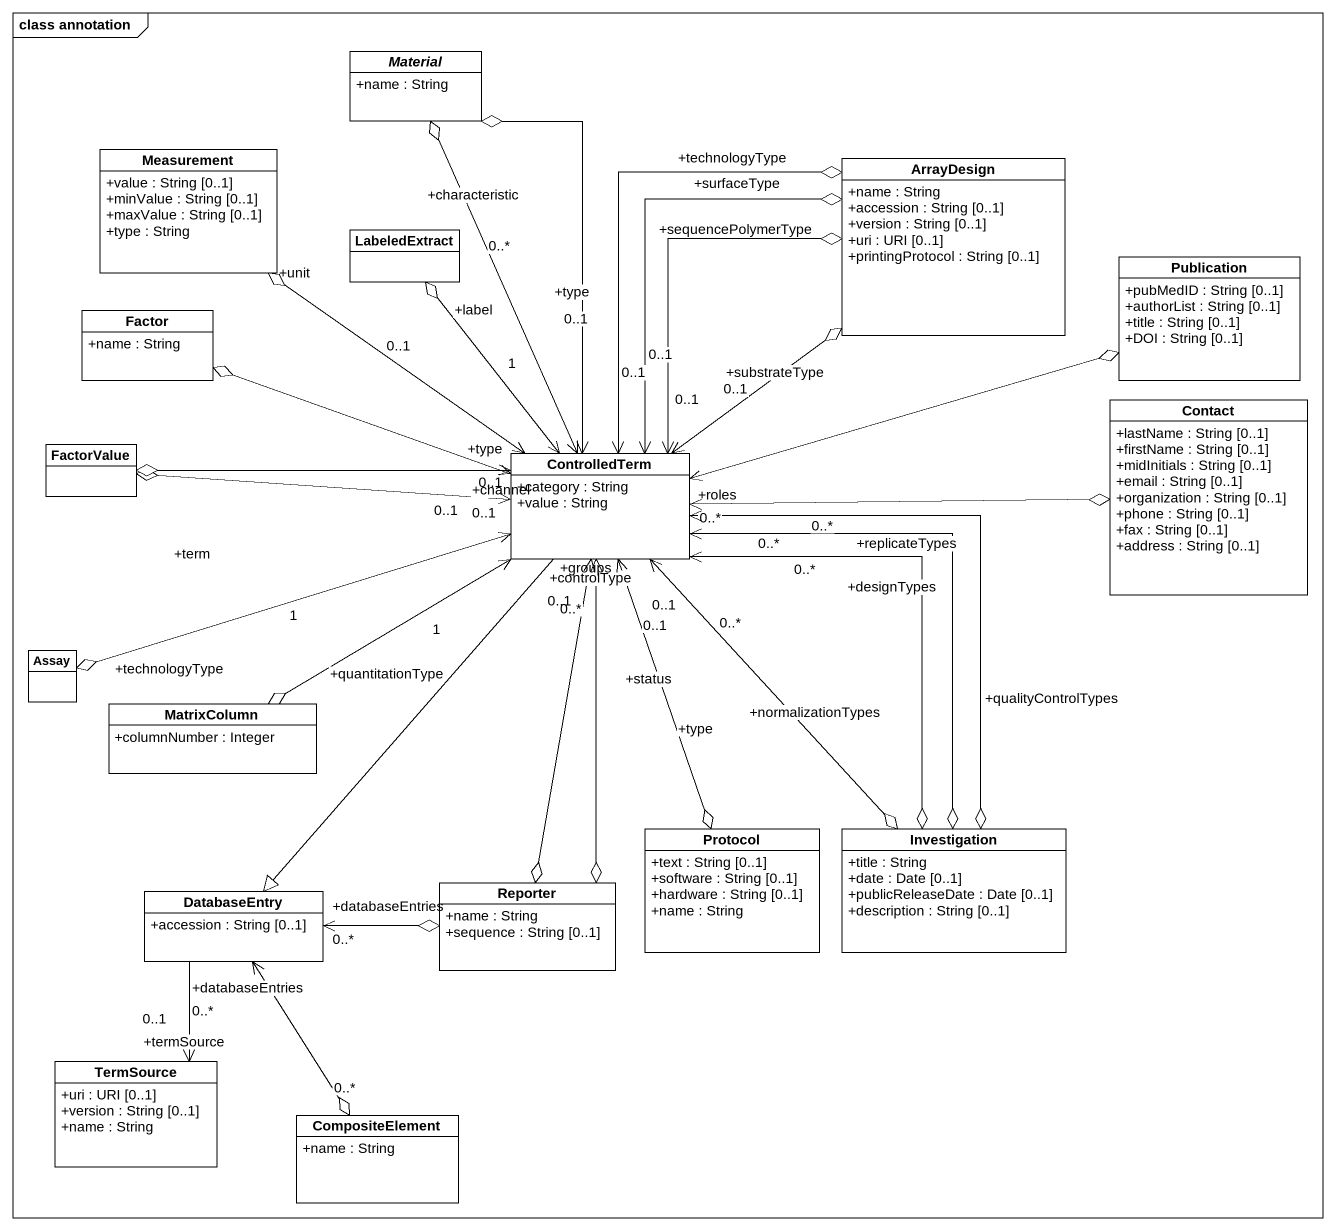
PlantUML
@startuml
mainframe class annotation
hide circle
hide empty members
skinparam classAttributeIconSize 0
abstract class Material {
  +name : String
}
class Measurement {
  +value : String [0..1]
  +minValue : String [0..1]
  +maxValue : String [0..1]
  +type : String
}
class ArrayDesign {
  +name : String
  +accession : String [0..1]
  +version : String [0..1]
  +uri : URI [0..1]
  +printingProtocol : String [0..1]
}
class LabeledExtract
class Publication {
  +pubMedID : String [0..1]
  +authorList : String [0..1]
  +title : String [0..1]
  +DOI : String [0..1]
}
class Factor {
  +name : String
}
class Contact {
  +lastName : String [0..1]
  +firstName : String [0..1]
  +midInitials : String [0..1]
  +email : String [0..1]
  +organization : String [0..1]
  +phone : String [0..1]
  +fax : String [0..1]
  +address : String [0..1]
}
class FactorValue
class ControlledTerm {
  +category : String
  +value : String
}
class Assay
class MatrixColumn {
  +columnNumber : Integer
}
class "Protocol" as Protocol_ {
  +text : String [0..1]
  +software : String [0..1]
  +hardware : String [0..1]
  +name : String
}
class Investigation {
  +title : String
  +date : Date [0..1]
  +publicReleaseDate : Date [0..1]
  +description : String [0..1]
}
class DatabaseEntry {
  +accession : String [0..1]
}
class Reporter {
  +name : String
  +sequence : String [0..1]
}
class TermSource {
  +uri : URI [0..1]
  +version : String [0..1]
  +name : String
}
class CompositeElement {
  +name : String
}
Material o--> "+characteristic\n0..*" ControlledTerm
Material o--> "+type\n0..1" ControlledTerm
Measurement o--> "+unit\n0..1" ControlledTerm
ArrayDesign o--> "+sequencePolymerType\n0..1" ControlledTerm
ArrayDesign o--> "+technologyType\n0..1" ControlledTerm
ArrayDesign o--> "+surfaceType\n0..1" ControlledTerm
ArrayDesign o--> "+substrateType\n0..1" ControlledTerm
LabeledExtract o--> "+label\n1" ControlledTerm
Publication o-left-> "+status\n0..1" ControlledTerm
Factor o-right-> "+type\n0..1" ControlledTerm
Contact o-left-> "+roles\n0..*" ControlledTerm
FactorValue o-right-> "+term\n0..1" ControlledTerm
FactorValue o-right-> "+channel\n0..1" ControlledTerm
ControlledTerm --|> DatabaseEntry
Assay o-right-> "+technologyType\n1" ControlledTerm
MatrixColumn o-right-> "+quantitationType\n1" ControlledTerm
Protocol_ o-up-> "+type\n0..1" ControlledTerm
Investigation o-up-> "+normalizationTypes\n0..*" ControlledTerm
Investigation o-up-> "+replicateTypes\n0..*" ControlledTerm
Investigation o-up-> "+qualityControlTypes\n0..*" ControlledTerm
Investigation o-up-> "+designTypes\n0..*" ControlledTerm
DatabaseEntry --> "+termSource\n0..1" TermSource
Reporter o-up-> "+controlType\n0..1" ControlledTerm
Reporter o-up-> "+groups\n0..*" ControlledTerm
Reporter o-left-> "+databaseEntries\n0..*" DatabaseEntry
CompositeElement "0..*" o-up-> "+databaseEntries\n0..*" DatabaseEntry
@enduml
